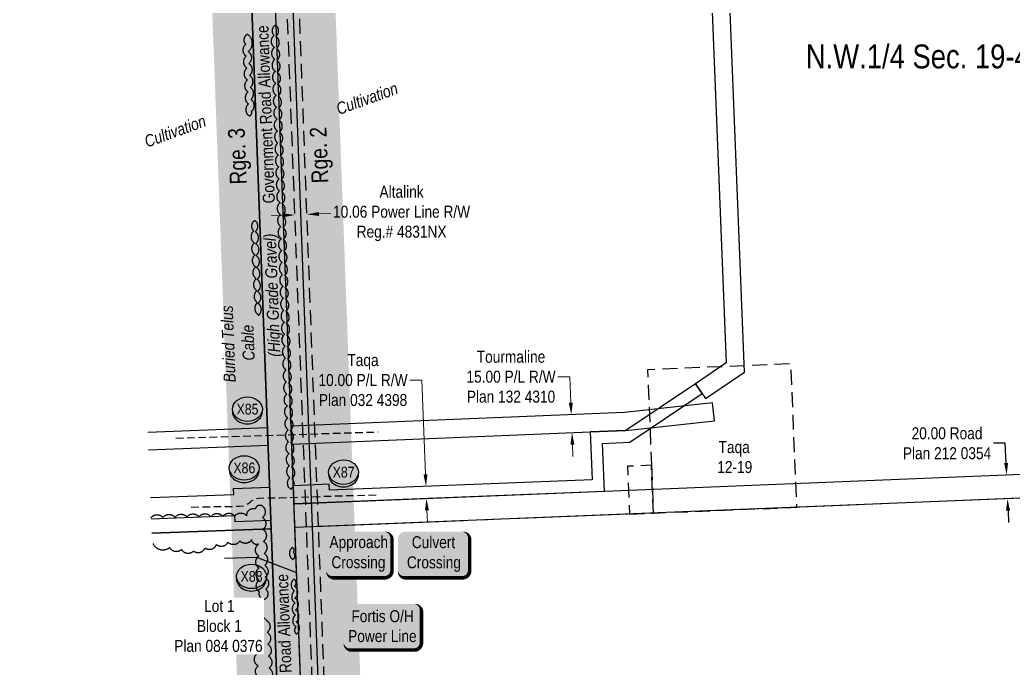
# Model space of a CAD drawing. Extents: x 670596 to 687743, y 5824540 to 5836613.
# Drawn here: x 683199 to 684029, y 5834702 to 5835244 of the extents above; entities that cross this region are included whole.
import ezdxf
from ezdxf.enums import TextEntityAlignment as Align

# ---------------------------------------------------------------- set-up
doc = ezdxf.new("R2010")
doc.units = 0
doc.header["$LTSCALE"] = 5
doc.header["$PDSIZE"] = 0.5
for name, pattern in [('0', [1, 1, 0]), ('foc-ACCESSROAD', [3.75, 2.5, -1.25]), ('foc-FLOWLINE', [3.75, 2.5, -1.25]), ('foc-QUARTERLINE', [33, 25, -3, 2, -3]), ('UG_PIPE', [1.875, 1.25, -0.625])]:
    doc.linetypes.add(name, pattern=pattern)
doc.layers.get('Defpoints').update_dxf_attribs({"color": 9})
for name, color, linetype in [('AS-PIPE-UG', 44, 'UG_PIPE'), ('AS-POWER', 104, 'foc-POWER'), ('AS-POWER-T', 104, 'Continuous'), ('AS-ROADS', 254, 'Continuous'), ('AS-TELEPHONE', 224, 'foc-TEL'), ('AS-TELEPHONE-T', 224, 'Continuous'), ('C-SYMBOL', 7, 'Continuous'), ('CG-NOTES', 7, 'Continuous'), ('D-TXT', 6, 'Continuous'), ('F-AR', 190, 'foc-ACCESSROAD'), ('F-EZE', 190, 'foc-FLOWLINE'), ('F-RW', 190, 'Continuous'), ('F-WS', 190, 'foc-ACCESSROAD'), ('L-QSEC', 8, 'foc-QUARTERLINE'), ('L-ROAD-T', 7, 'Continuous'), ('L-SEC', 7, 'Continuous'), ('L-TITLEDB', 4, 'Continuous'), ('L-TITLEDB-T', 4, 'Continuous'), ('P-BUFFER-H 30m', 51, 'Continuous'), ('P-CROSSINGS', 250, 'Continuous'), ('T-BUSH', 110, '0')]:
    doc.layers.add(name, color=color, linetype=linetype)
for name, color, linetype, lineweight in [('F-EZE-T', 190, 'Continuous', 9), ('F-RW-T', 190, 'Continuous', 9), ('F-WS-T', 190, 'Continuous', 9), ('T-TEXT', 48, 'Continuous', 18)]:
    doc.layers.add(name, color=color, linetype=linetype, lineweight=lineweight)
doc.layers.add('P-PROPOSED-WL4', color=7, linetype='Continuous', true_color=0x5b5bc8)
doc.styles.add('175L', font='ARIALN.TTF', dxfattribs={"height": 20})
doc.styles.add('80', font='ARIALN.TTF', dxfattribs={"height": 10})
doc.styles.add('80CG', font='ARIALN.TTF', dxfattribs={"height": 10})
doc.styles.add('80L', font='ARIALN.TTF', dxfattribs={"height": 10})
doc.styles.add('80LS', font='ARIALNI.TTF', dxfattribs={"height": 10})
doc.styles.add('Crossing', font='ARIALN.TTF', dxfattribs={"height": 10})
doc.styles.add('foc-LtypeFont', font='ARIALN.TTF', dxfattribs={"height": 7.35})
doc.linetypes.add('foc-POWER', pattern='A,6,-1,["P",foc-LtypeFont,S=0.2,R=0,X=-0.625,Y=-0.75],-1.24,4', length=12.24)
doc.linetypes.add('foc-TEL', pattern='A,2,-1,["T",foc-LtypeFont,S=0.2,R=0,X=-0.425,Y=-0.75],-1.24,8', length=12.24)
doc.linetypes.add('foc-TEL-NOLINE', pattern='A,0,-2,["T",foc-LtypeFont,S=0.2,R=0,X=-0.425,Y=-0.75],-10.24', length=12.24)
doc.dimstyles.new('Compass 5 000', dxfattribs={"dimscale": 5, "dimtxt": 9, "dimasz": 2, "dimexe": 0.2, "dimexo": 0.0625, "dimgap": 0.5, "dimtad": 0, "dimtih": 1, "dimtoh": 1, "dimzin": 0, "dimdsep": 46, "dimtxsty": '80CG', "dimcen": 0.1, "dimse1": 1, "dimse2": 1, "dimclrd": 256, "dimclrt": 256, "dimaunit": 1, "dimadec": 4, "dimazin": 0, "dimtfac": 0.06, "dimtofl": 0, "dimtmove": 0, "dimatfit": 1, "dimfxl": 0.2, "dimtolj": 1, "dimtzin": 0, "dimlwd": -1, "dimarcsym": 0})

# ---------------------------------------------------------------- blocks, each defined once
blk = doc.blocks.new('*D385')
at = {"layer": 'Defpoints', "color": 0, "transparency": 16777216}
for p in [(683959.03, 5834861.21), (684023.84, 5834863.84), (683959.84, 5834841.23)]:
    blk.add_point(p, dxfattribs=at)
at = {"layer": 'L-TITLEDB-T', "transparency": 16777216}
for p, q in [((684022.77, 5834890.21), (684012.77, 5834890.21)), ((684023.43, 5834873.83), (684022.77, 5834890.21)), ((684025.05, 5834833.86), (684025.45, 5834823.87))]:
    blk.add_line(p, q, dxfattribs=at)
for points in [[(684025.1, 5834873.9), (684021.76, 5834873.76), (684023.84, 5834863.84)], [(684026.71, 5834833.93), (684023.38, 5834833.79), (684024.64, 5834843.85)]]:
    blk.add_solid(points, dxfattribs=at)
at = {"layer": 'L-TITLEDB-T', "transparency": 16777216, "insert": (683974.04, 5834890.21), "char_height": 10, "attachment_point": 5, "style": '80CG'}
blk.add_mtext('\\A1;20.00 Road\\PPlan 212 0354', dxfattribs=at)
blk = doc.blocks.new('*D440')
at = {"layer": 'Defpoints', "color": 0, "transparency": 16777216}
for p in [(683659.95, 5834914.13), (683464.95, 5834906.16), (683465.56, 5834891.18)]:
    blk.add_point(p, dxfattribs=at)
at = {"layer": 'F-RW-T', "transparency": 16777216}
for p, q in [((683658.65, 5834945.87), (683648.65, 5834945.87)), ((683659.54, 5834924.12), (683658.65, 5834945.87)), ((683660.97, 5834889.15), (683661.38, 5834879.16))]:
    blk.add_line(p, q, dxfattribs=at)
for points in [[(683661.2, 5834924.19), (683657.87, 5834924.05), (683659.95, 5834914.13)], [(683662.63, 5834889.22), (683659.3, 5834889.09), (683660.56, 5834899.15)]]:
    blk.add_solid(points, dxfattribs=at)
at = {"layer": 'F-RW-T', "transparency": 16777216, "insert": (683609.56, 5834945.87), "char_height": 10, "attachment_point": 5, "style": '80CG'}
blk.add_mtext('\\A1;Tourmaline\\P15.00 P/L R/W\\PPlan 132 4310', dxfattribs=at)
blk = doc.blocks.new('*D441')
at = {"layer": 'Defpoints', "color": 0, "transparency": 16777216}
for p in [(683498.15, 5834852.59), (683538.49, 5834854.2), (683498.55, 5834842.58)]:
    blk.add_point(p, dxfattribs=at)
at = {"layer": 'F-RW-T', "transparency": 16777216}
for p, q in [((683534.94, 5834943.05), (683524.94, 5834943.05)), ((683538.09, 5834864.19), (683534.94, 5834943.05)), ((683539.29, 5834834.2), (683539.69, 5834824.21))]:
    blk.add_line(p, q, dxfattribs=at)
for points in [[(683539.76, 5834864.26), (683536.42, 5834864.13), (683538.49, 5834854.2)], [(683540.95, 5834834.27), (683537.62, 5834834.14), (683538.89, 5834844.19)]]:
    blk.add_solid(points, dxfattribs=at)
at = {"layer": 'F-RW-T', "transparency": 16777216, "insert": (683485.86, 5834943.05), "char_height": 10, "attachment_point": 5, "style": '80CG'}
blk.add_mtext('\\A1;Taqa\\P10.00 P/L R/W\\PPlan 032 4398', dxfattribs=at)
blk = doc.blocks.new('*U829')
h = blk.add_hatch(color=59)
edge = h.paths.add_edge_path()
edge.add_line((-21.5, -20), (21.5, -20))
edge.add_arc((21.5, -14), 6, 270, 360)
edge.add_line((27.5, -14), (27.5, 12.5))
edge.add_arc((21.5, 12.5), 6, 0, 90)
edge.add_line((21.5, 18.5), (-21.5, 18.5))
edge.add_arc((-21.5, 12.5), 6, 90, 180)
edge.add_line((-27.5, 12.5), (-27.5, -14))
edge.add_arc((-21.5, -14), 6, 180, 270)
at = {"color": 1, "flags": 128}
blk.add_lwpolyline([(-54.35, 29.81, 0, 7.5, 0), (0, 0, 0, 0, 0)], format="xyseb", dxfattribs=at)
blk.add_lwpolyline([(-21.5, -20, 3, 3, 0), (21.5, -20, 3, 3, 0.414214), (27.5, -14, 3, 3, 0), (27.5, 12.5, 3, 0, 0.414214), (21.5, 18.5, 0, 0, 0), (-21.5, 18.5, 0, 0, 0.414214), (-27.5, 12.5, 0, 0, 0), (-27.5, -14, 0, 3, 0.414214)], format="xyseb", close=True, dxfattribs=at)
at = {"color": 1, "style": '80'}
blk.add_attdef('ENTER_TEXT_001', (-36.68, -4.99), '', height=10, dxfattribs=at)
blk = doc.blocks.new('*U487')
h = blk.add_hatch(color=254)
edge = h.paths.add_edge_path()
edge.add_line((-24, -20), (24, -20))
edge.add_arc((24, -14), 6, 270, 360)
edge.add_line((30, -14), (30, 12.5))
edge.add_arc((24, 12.5), 6, 0, 90)
edge.add_line((24, 18.5), (-24, 18.5))
edge.add_arc((-24, 12.5), 6, 90, 180)
edge.add_line((-30, 12.5), (-30, -14))
edge.add_arc((-24, -14), 6, 180, 270)
at = {"color": 160, "flags": 128}
blk.add_lwpolyline([(-24, -20, 3, 3, 0), (24, -20, 3, 3, 0.414214), (30, -14, 3, 3, 0), (30, 12.5, 3, 0, 0.414214), (24, 18.5, 0, 0, 0), (-24, 18.5, 0, 0, 0.414214), (-30, 12.5, 0, 0, 0), (-30, -14, 0, 3, 0.414214)], format="xyseb", close=True, dxfattribs=at)
at = {"color": 160, "style": '80'}
blk.add_attdef('ENTER_TEXT_001', (-26.85, -4.92), '', height=10, dxfattribs=at)
blk = doc.blocks.new('*U518')
h = blk.add_hatch(color=255)
edge = h.paths.add_edge_path()
edge.add_line((-26.5, -20), (26.5, -20))
edge.add_arc((26.5, -14), 6, 270, 360)
edge.add_line((32.5, -14), (32.5, 12.5))
edge.add_arc((26.5, 12.5), 6, 0, 90)
edge.add_line((26.5, 18.5), (-26.5, 18.5))
edge.add_arc((-26.5, 12.5), 6, 90, 180)
edge.add_line((-32.5, 12.5), (-32.5, -14))
edge.add_arc((-26.5, -14), 6, 180, 270)
at = {"color": 104, "flags": 128}
blk.add_lwpolyline([(-83.79, 49.59, 0, 7.5, 0), (0, 0, 0, 0, 0)], format="xyseb", dxfattribs=at)
blk.add_lwpolyline([(-26.5, -20, 3, 3, 0), (26.5, -20, 3, 3, 0.414214), (32.5, -14, 3, 3, 0), (32.5, 12.5, 3, 0, 0.414214), (26.5, 18.5, 0, 0, 0), (-26.5, 18.5, 0, 0, 0.414214), (-32.5, 12.5, 0, 0, 0), (-32.5, -14, 0, 3, 0.414214)], format="xyseb", close=True, dxfattribs=at)
at = {"color": 104, "style": '80'}
blk.add_attdef('ENTER_TEXT_001', (-26.85, -4.92), '', height=10, dxfattribs=at)
blk = doc.blocks.new('*D506')
at = {"layer": 'Defpoints', "color": 0, "transparency": 16777216}
for p in [(683428.78, 5835084.85), (683438.84, 5835085.24), (683438.97, 5835081.62)]:
    blk.add_point(p, dxfattribs=at)
at = {"layer": 'F-EZE-T', "transparency": 16777216}
for p, q in [((683448.97, 5835082.01), (683458.96, 5835082.39)), ((683418.93, 5835080.85), (683408.94, 5835080.47))]:
    blk.add_line(p, q, dxfattribs=at)
for points in [[(683418.87, 5835082.52), (683418.99, 5835079.19), (683428.92, 5835081.24)], [(683448.9, 5835083.67), (683449.03, 5835080.34), (683438.97, 5835081.62)]]:
    blk.add_solid(points, dxfattribs=at)
at = {"layer": 'F-EZE-T', "transparency": 16777216, "insert": (683518.1, 5835082.39), "char_height": 10, "attachment_point": 5, "style": '80CG'}
blk.add_mtext('\\A1;Altalink\\P10.06 Power Line R/W\\PReg.# 4831NX', dxfattribs=at)
blk = doc.blocks.new('xing2')
h = blk.add_hatch(color=50)
h.dxf.hatch_style = 1
edge = h.paths.add_edge_path()
edge.add_ellipse((0, 0), major_axis=(-12.5, 0), ratio=0.816297, start_angle=0, end_angle=360)
h = blk.add_hatch(color=250)
h.dxf.hatch_style = 1
edge = h.paths.add_edge_path()
edge.add_ellipse((0, -2.05), major_axis=(-12.5, 0), ratio=0.816297, start_angle=0, end_angle=180)
edge.add_line((12.5, -2.05), (12.5, 0))
edge.add_ellipse((0, 0), major_axis=(-12.5, 0), ratio=0.816297, start_angle=0, end_angle=180, ccw=False)
edge.add_line((-12.5, 0), (-12.5, -2.05))
at = {"color": 250}
blk.add_ellipse((0, 0), major_axis=(-12.5, 0), ratio=0.816297, dxfattribs=at)
blk.add_ellipse((0, -2.05), major_axis=(-12.5, 0), ratio=0.816297, start_param=0, end_param=3.141593, dxfattribs=at)
at = {"color": 250, "style": 'Crossing'}
blk.add_attdef('CROSSING', text='', height=9, dxfattribs=at).set_placement((0.09, 0.02), align=Align.MIDDLE_CENTER)
at = {"color": 250, "style": 'Crossing', "flags": 1}
for tag, p in [('OWNER', (0.09, -12.49)), ('DESCRIPTION', (0.09, -25.77)), ('LOCATION', (0.09, -39.3)), ('DWG_REF', (0.09, -52.84))]:
    blk.add_attdef(tag, text='', height=9, dxfattribs=at).set_placement(p, align=Align.MIDDLE_CENTER)

msp = doc.modelspace()

# ---------------------------------------------------------------- hatches: boundary and pattern name
at = {"layer": 'P-BUFFER-H 30m'}
h = msp.add_hatch(color=256, dxfattribs=at)
h.dxf.hatch_style = 1
edge = h.paths.add_edge_path()
edge.add_line((677190.88, 5826034.364), (676987.84, 5826027.225))
edge.add_line((676987.84, 5826027.225), (676988.351, 5826011.208))
edge.add_arc((676938.382, 5826009.615), 49.994, -120.521047, 1.826075, ccw=False)
edge.add_line((676912.993, 5825966.548), (676909.934, 5825968.352))
edge.add_arc((676935.324, 5826011.418), 49.994, 181.826075, 239.478953, ccw=False)
edge.add_line((676885.355, 5826009.825), (676883.222, 5826076.736))
edge.add_arc((676933.19, 5826078.329), 49.994, 92.013805, 181.826075, ccw=False)
edge.add_line((676931.434, 5826128.292), (677186.782, 5826137.271))
edge.add_line((677186.782, 5826137.271), (677172.574, 5826493.957))
edge.add_arc((677222.529, 5826495.947), 49.994, 182.217236, 182.280935, ccw=False)
edge.add_line((677172.572, 5826494.013), (677161.576, 5826778.028))
edge.add_arc((677211.532, 5826779.962), 49.994, 133.32201, 182.217236, ccw=False)
edge.add_line((677177.232, 5826816.333), (677158.55, 5827298.559))
edge.add_line((677158.55, 5827298.559), (677123.328, 5828102.041))
edge.add_line((677123.328, 5828102.041), (677088.029, 5828904.381))
edge.add_arc((677137.974, 5828906.578), 49.994, 92.094528, 182.519115, ccw=False)
edge.add_line((677136.147, 5828956.539), (677941.688, 5828985.999))
edge.add_line((677941.688, 5828985.999), (678795.39, 5829017.43))
edge.add_arc((678838.014, 5828991.303), 49.994, 92.178655, 148.493114, ccw=False)
edge.add_line((678836.113, 5829041.261), (679095.94, 5829051.145))
edge.add_line((679095.94, 5829051.145), (679103.038, 5829053.867))
edge.add_arc((679120.935, 5829007.187), 49.994, 92.18666, 110.977343, ccw=False)
edge.add_line((679119.028, 5829057.144), (679561.069, 5829074.022))
edge.add_arc((679566.877, 5829024.367), 49.994, 92.195397, 96.67124, ccw=False)
edge.add_line((679564.962, 5829074.324), (680316.807, 5829103.147))
edge.add_line((680316.807, 5829103.147), (680289.029, 5829852.071))
edge.add_line((680289.029, 5829852.071), (680264.054, 5830522.758))
edge.add_arc((680314.013, 5830524.619), 49.994, 133.258056, 182.132573, ccw=False)
edge.add_line((680279.753, 5830561.028), (680276.196, 5830656.553))
edge.add_line((680276.196, 5830656.553), (680246.213, 5831460.206))
edge.add_line((680246.213, 5831460.206), (680215.351, 5832284.366))
edge.add_arc((680265.309, 5832286.237), 49.994, 92.148626, 182.144523, ccw=False)
edge.add_line((680263.435, 5832336.196), (681068.877, 5832366.415))
edge.add_line((681068.877, 5832366.415), (681821.401, 5832394.716))
edge.add_line((681821.401, 5832394.716), (681805.598, 5832816.244))
edge.add_arc((681855.557, 5832818.117), 49.994, 143.113192, 182.146882, ccw=False)
edge.add_line((681815.571, 5832848.125), (681834.732, 5832873.657))
edge.add_arc((681874.718, 5832843.649), 49.994, 2.145927, 143.113192, ccw=False)
edge.add_line((681924.677, 5832845.521), (681941.401, 5832399.193))
edge.add_line((681941.401, 5832399.193), (682694.705, 5832426.985))
edge.add_line((682694.705, 5832426.985), (683448.059, 5832454.84))
edge.add_line((683448.059, 5832454.84), (683412.219, 5833411.237))
edge.add_arc((683462.178, 5833413.109), 49.994, 133.562272, 182.146115, ccw=False)
edge.add_line((683427.725, 5833449.336), (683406.047, 5834013.774))
edge.add_line((683406.047, 5834013.774), (683375.916, 5834817.728))
edge.add_line((683375.916, 5834817.728), (683345.977, 5835624.47))
edge.add_arc((683395.936, 5835626.324), 49.994, 92.287428, 182.125311, ccw=False)
edge.add_line((683393.941, 5835676.278), (684197.29, 5835708.367))
edge.add_line((684197.29, 5835708.367), (684908.467, 5835736.78))
edge.add_line((684908.467, 5835736.78), (684942.361, 5835811.073))
edge.add_arc((684987.845, 5835790.323), 49.994, 65.131456, 155.476492, ccw=False)
edge.add_line((685008.869, 5835835.681), (685028.667, 5835826.504))
edge.add_arc((685007.643, 5835781.146), 49.994, -16.068914, 65.131456, ccw=False)
edge.add_line((685055.684, 5835767.308), (685044.658, 5835729.031))
edge.add_line((685044.658, 5835729.031), (685314.688, 5835739.386))
edge.add_arc((685316.604, 5835689.429), 49.994, 34.222356, 92.196177, ccw=False)
edge.add_line((685357.942, 5835717.546), (685598.018, 5835364.582))
edge.add_line((685598.018, 5835364.582), (685834.75, 5835370.452))
edge.add_arc((685835.99, 5835320.474), 49.994, 2.198313, 91.420588, ccw=False)
edge.add_line((685885.947, 5835322.392), (685911.192, 5834664.749))
edge.add_line((685911.192, 5834664.749), (686635.77, 5834691.532))
edge.add_line((686635.77, 5834691.532), (686625.993, 5834943.667))
edge.add_line((686625.993, 5834943.667), (686625.603, 5834953.705))
edge.add_arc((686675.56, 5834955.642), 49.994, 92.288875, 182.220798, ccw=False)
edge.add_line((686673.563, 5835005.596), (687058.366, 5835020.976))
edge.add_arc((687098.555, 5834991.24), 49.994, 92.512715, 143.501535, ccw=False)
edge.add_line((687096.363, 5835041.186), (687099.36, 5835041.317))
edge.add_arc((687101.551, 5834991.372), 49.994, 2.512715, 92.512715, ccw=False)
edge.add_line((687151.497, 5834993.563), (687152.446, 5834971.929))
edge.add_arc((687102.501, 5834969.737), 49.994, -87.487492, 2.512715, ccw=False)
edge.add_line((687104.692, 5834919.791), (687096.429, 5834919.429))
edge.add_arc((687094.238, 5834969.375), 49.994, 272.288873, 272.512507, ccw=False)
edge.add_line((687096.234, 5834919.421), (686730.564, 5834904.805))
edge.add_line((686730.564, 5834904.805), (686741.01, 5834635.46))
edge.add_arc((686691.053, 5834633.523), 49.994, -87.779202, 2.220798, ccw=False)
edge.add_line((686692.991, 5834583.567), (686662.171, 5834582.372))
edge.add_arc((686660.234, 5834632.328), 49.994, 247.182957, 272.220798, ccw=False)
edge.add_line((686640.846, 5834586.246), (686635.568, 5834588.467))
edge.add_line((686635.568, 5834588.467), (685862.114, 5834559.877))
edge.add_arc((685860.267, 5834609.837), 49.994, 182.198313, 272.116949, ccw=False)
edge.add_line((685810.31, 5834607.919), (685785.041, 5835266.201))
edge.add_line((685785.041, 5835266.201), (685571.688, 5835260.91))
edge.add_arc((685570.449, 5835310.888), 49.994, 214.222356, 271.420588, ccw=False)
edge.add_line((685529.111, 5835282.771), (685289.298, 5835635.35))
edge.add_line((685289.298, 5835635.35), (685002.226, 5835624.341))
edge.add_line((685002.226, 5835624.341), (684975.431, 5835623.27))
edge.add_arc((684973.435, 5835673.224), 49.994, 229.837958, 272.287782, ccw=False)
edge.add_line((684941.192, 5835635.018), (684201.401, 5835605.462))
edge.add_line((684201.401, 5835605.462), (683450.853, 5835575.482))
edge.add_line((683450.853, 5835575.482), (683478.831, 5834821.566))
edge.add_line((683478.831, 5834821.566), (683508.96, 5834017.677))
edge.add_line((683508.96, 5834017.677), (683532.192, 5833412.794))
edge.add_arc((683482.235, 5833410.876), 49.994, -46.495355, 2.199485, ccw=False)
edge.add_line((683516.651, 5833374.614), (683552.96, 5832405.714))
edge.add_arc((683503.001, 5832403.842), 49.994, -87.882475, 2.146115, ccw=False)
edge.add_line((683504.848, 5832353.882), (682698.506, 5832324.068))
edge.add_line((682698.506, 5832324.068), (681892.271, 5832294.323))
edge.add_arc((681890.428, 5832344.283), 49.994, 264.056445, 272.112898, ccw=False)
edge.add_arc((681876.342, 5832343.751), 49.994, 272.153947, 280.265865, ccw=False)
edge.add_line((681878.221, 5832293.793), (681072.743, 5832263.5))
edge.add_line((681072.743, 5832263.5), (680320.249, 5832235.268))
edge.add_line((680320.249, 5832235.268), (680349.128, 5831464.053))
edge.add_line((680349.128, 5831464.053), (680379.111, 5830660.389))
edge.add_line((680379.111, 5830660.389), (680384.182, 5830524.23))
edge.add_arc((680334.223, 5830522.37), 49.994, -46.742123, 2.132739, ccw=False)
edge.add_line((680368.483, 5830485.96), (680391.945, 5829855.896))
edge.add_line((680391.945, 5829855.896), (680421.685, 5829054.073))
edge.add_arc((680371.726, 5829052.22), 49.994, -87.804603, 2.124156, ccw=False)
edge.add_line((680373.641, 5829002.263), (679575.799, 5828971.677))
edge.add_arc((679569.977, 5829021.331), 49.994, 272.18666, 276.686638, ccw=False)
edge.add_line((679571.885, 5828971.373), (679131.72, 5828954.566))
edge.add_line((679131.72, 5828954.566), (679124.618, 5828951.844))
edge.add_arc((679106.72, 5828998.524), 49.994, 272.178655, 290.977343, ccw=False)
edge.add_line((679108.621, 5828948.566), (678884.632, 5828940.045))
edge.add_arc((678841.974, 5828966.116), 49.994, 272.108492, 328.568358, ccw=False)
edge.add_line((678843.813, 5828916.156), (677945.465, 5828883.082))
edge.add_line((677945.465, 5828883.082), (677193.263, 5828855.571))
edge.add_line((677193.263, 5828855.571), (677226.216, 5828106.56))
edge.add_line((677226.216, 5828106.56), (677261.444, 5827302.934))
edge.add_arc((677211.498, 5827300.745), 49.994, 2.218614, 2.510029, ccw=False)
edge.add_line((677261.454, 5827302.68), (677281.716, 5826779.679))
edge.add_arc((677231.76, 5826777.743), 49.994, -46.679478, 2.218614, ccw=False)
edge.add_line((677266.06, 5826741.371), (677275.481, 5826498.026))
edge.add_line((677275.481, 5826498.026), (677306.827, 5825711.068))
edge.add_line((677306.827, 5825711.068), (677315.471, 5825699.601))
edge.add_arc((677275.552, 5825669.505), 49.994, 1.988412, 37.013358, ccw=False)
edge.add_line((677325.515, 5825671.239), (677327.417, 5825616.478))
edge.add_arc((677277.453, 5825614.743), 49.994, -88.099944, 1.988412, ccw=False)
edge.add_line((677279.111, 5825564.777), (677258.016, 5825564.077))
edge.add_arc((677256.359, 5825614.043), 49.994, 181.98998, 271.900056, ccw=False)
edge.add_line((677206.395, 5825612.307), (677206.156, 5825619.185))
edge.add_line((677206.156, 5825619.185), (676448.534, 5825593.112))
edge.add_line((676448.534, 5825593.112), (675621.606, 5825565.447))
edge.add_line((675621.606, 5825565.447), (674813.811, 5825535.401))
edge.add_line((674813.811, 5825535.401), (674006.072, 5825504.83))
edge.add_line((674006.072, 5825504.83), (673985.967, 5825504.069))
edge.add_arc((673984.076, 5825554.027), 49.994, 271.847905, 272.16748, ccw=False)
edge.add_line((673985.688, 5825504.06), (673184.703, 5825478.217))
edge.add_line((673184.703, 5825478.217), (672384.069, 5825452.353))
edge.add_line((672384.069, 5825452.353), (672364.028, 5825451.705))
edge.add_line((672364.028, 5825451.705), (671562.255, 5825423.567))
edge.add_line((671562.255, 5825423.567), (671405.716, 5825418.102))
edge.add_line((671405.716, 5825418.102), (671360.474, 5825352.878))
edge.add_line((671360.474, 5825352.878), (671368.43, 5825306.565))
edge.add_line((671368.43, 5825306.565), (671377.864, 5825268.225))
edge.add_line((671377.864, 5825268.225), (671395.798, 5825272.31))
edge.add_arc((671406.901, 5825223.564), 49.994, 6.188841, 102.831332, ccw=False)
edge.add_line((671456.604, 5825228.954), (671457.842, 5825217.538))
edge.add_line((671457.842, 5825217.538), (671465.055, 5825159.957))
edge.add_line((671465.055, 5825159.957), (671491.712, 5825126.618))
edge.add_arc((671452.666, 5825095.397), 49.994, 1.309193, 38.645258, ccw=False)
edge.add_line((671502.646, 5825096.54), (671503.523, 5825058.17))
edge.add_arc((671453.542, 5825057.028), 49.994, -32.601957, 1.309193, ccw=False)
edge.add_line((671495.659, 5825030.091), (671398.31, 5824877.882))
edge.add_arc((671356.193, 5824904.819), 49.994, 193.727388, 327.398043, ccw=False)
edge.add_arc((671355.09, 5824908.662), 49.994, 147.398016, 198.310676, ccw=False)
edge.add_line((671312.974, 5824935.599), (671400.193, 5825071.97))
edge.add_line((671400.193, 5825071.97), (671400.095, 5825076.287))
edge.add_line((671400.095, 5825076.287), (671375.283, 5825107.317))
edge.add_arc((671414.33, 5825138.538), 49.994, 187.140394, 218.645258, ccw=False)
edge.add_line((671364.724, 5825132.324), (671361.401, 5825158.85))
edge.add_line((671361.401, 5825158.85), (671349.952, 5825156.242))
edge.add_arc((671338.849, 5825204.987), 49.994, 193.822991, 282.831332, ccw=False)
edge.add_line((671290.303, 5825193.043), (671268.001, 5825283.686))
edge.add_arc((671319.46, 5825296.347), 52.994, 189.747991, 193.822991, ccw=False)
edge.add_line((671267.231, 5825287.374), (671255.511, 5825355.596))
edge.add_arc((671307.74, 5825364.568), 52.994, 145.253591, 189.747991, ccw=False)
edge.add_line((671264.195, 5825394.772), (671336.235, 5825498.63))
edge.add_arc((671377.314, 5825470.137), 49.994, 91.999391, 145.253591, ccw=False)
edge.add_line((671375.57, 5825520.1), (671558.652, 5825526.492))
edge.add_line((671558.652, 5825526.492), (672360.486, 5825554.632))
edge.add_arc((672362.239, 5825504.669), 49.994, 91.85035, 92.009966, ccw=False)
edge.add_line((672360.625, 5825554.636), (672380.743, 5825555.286))
edge.add_line((672380.743, 5825555.286), (673181.379, 5825581.151))
edge.add_line((673181.379, 5825581.151), (673982.227, 5825606.989))
edge.add_line((673982.227, 5825606.989), (674002.177, 5825607.744))
edge.add_line((674002.177, 5825607.744), (674809.949, 5825638.317))
edge.add_line((674809.949, 5825638.317), (675617.882, 5825668.367))
edge.add_arc((675619.741, 5825618.408), 49.994, 91.916118, 92.130078, ccw=False)
edge.add_line((675618.069, 5825668.374), (676445.042, 5825696.04))
edge.add_line((676445.042, 5825696.04), (677203.317, 5825722.136))
edge.add_line((677203.317, 5825722.136), (677190.88, 5826034.364))
at = {"layer": 'P-PROPOSED-WL4'}
h = msp.add_hatch(color=256, dxfattribs=at)
h.dxf.hatch_style = 1
h.paths.add_polyline_path([(678776.296, 5828963.673), (678841.971, 5828966.182), (678841.125, 5828988.417), (679106.688, 5828998.52), (679121.511, 5829004.203), (679569.887, 5829021.324), (679569.882, 5829021.477), (680371.726, 5829052.22), (680341.986, 5829854.036), (680317.122, 5830521.733), (680334.223, 5830522.37), (680329.152, 5830658.525), (680299.169, 5831462.182), (680268.419, 5832283.352), (681070.864, 5832313.458), (681876.342, 5832343.751), (681858.595, 5832817.167), (681872.038, 5832835.08), (681890.428, 5832344.283), (682696.659, 5832374.028), (683503.001, 5832403.842), (683472.74, 5833211.369), (683442.117, 5834015.03), (683432.361, 5834275.239), (683449.254, 5834275.872), (683428.872, 5834819.712), (683399.237, 5835618.269), (683396.239, 5835618.158), (683425.874, 5834819.601), (683446.144, 5834278.757), (683429.251, 5834278.124), (683439.12, 5834014.917), (683469.906, 5833211.408), (683499.891, 5832406.729), (682696.548, 5832377.025), (681893.313, 5832347.391), (681874.718, 5832843.649), (681855.557, 5832818.117), (681873.232, 5832346.636), (681070.751, 5832316.456), (680265.309, 5832286.237), (680296.172, 5831462.07), (680326.155, 5830658.414), (680331.114, 5830525.256), (680314.013, 5830524.619), (680338.988, 5829853.924), (680368.617, 5829055.102), (679566.787, 5829024.36), (679566.792, 5829024.207), (679120.901, 5829007.182), (679106.077, 5829001.498), (678838.014, 5828991.3), (678838.86, 5828969.065), (678776.238, 5828966.688)])

# ---------------------------------------------------------------- linework, layer by layer
at = {"layer": 'AS-PIPE-UG', "flags": 128}
for points in [[(683329.468, 5834894.512), (683413.971, 5834897.133), (683498.474, 5834899.754)], [(683342.325, 5834836.928), (683382.862, 5834837.621), (683385.97, 5834838.01), (683388.107, 5834838.786), (683390.34, 5834840.048), (683391.797, 5834841.213), (683392.671, 5834841.989), (683395.196, 5834843.348), (683396.071, 5834843.93), (683398.401, 5834844.416), (683416.424, 5834844.747), (683462.547, 5834846.194), (683499.343, 5834847.234)]]:
    msp.add_lwpolyline(points, dxfattribs=at)
at = {"layer": 'AS-POWER', "flags": 128}
for points in [[(683524.424, 5832287.382), (683520.575, 5832387.296), (683489.869, 5833212.1), (683459.001, 5834015.805), (683402.431, 5835532.088)], [(683443.642, 5834820.26), (683419.954, 5835458.511)], [(683473.769, 5834016.358), (683443.64, 5834820.265)], [(683369.957, 5834794.203), (683396.694, 5834795.069), (683430.283, 5834782.071)]]:
    msp.add_lwpolyline(points, dxfattribs=at)
at = {"layer": 'AS-ROADS', "const_width": 6.999, "flags": 128}
msp.add_lwpolyline([(683382.94, 5835722.572), (683387.224, 5835631.895), (683433.222, 5834416.137), (683459.711, 5833731.661), (683492.251, 5832911.333), (683511.05, 5832397.649)], dxfattribs=at)
at = {"layer": 'AS-TELEPHONE', "linetype": 'foc-TEL-NOLINE', "flags": 128}
msp.add_lwpolyline([(683426.047, 5834363.587), (683408.982, 5834818.71), (683379.157, 5835622.351)], dxfattribs=at)
at = {"layer": 'F-AR', "flags": 128}
msp.add_lwpolyline([(683708.608, 5834831.047), (683728.589, 5834831.856), (683726.97, 5834871.818), (683706.989, 5834871.009)], close=True, dxfattribs=at)
at = {"layer": 'F-EZE', "flags": 128}
for points in [[(683438.616, 5834820.074), (683412.176, 5835532.469)], [(683448.668, 5834820.447), (683422.227, 5835532.871)], [(683468.743, 5834016.17), (683438.614, 5834820.077)], [(683478.795, 5834016.547), (683448.666, 5834820.454)]]:
    msp.add_lwpolyline(points, dxfattribs=at)
at = {"layer": 'F-RW', "flags": 128}
for points in [[(683766.335, 5835538.038), (683789.364, 5834957.384), (683763.683, 5834940.064), (683772.07, 5834927.629), (683804.681, 5834949.623), (683781.327, 5835538.636), (683777.571, 5835633.353), (683762.579, 5835632.754)], [(683428.124, 5834839.755), (683687.698, 5834850.181), (683686.078, 5834890.15), (683708.894, 5834891.07), (683769.275, 5834931.775), (683763.683, 5834940.064), (683705.652, 5834900.963), (683675.68, 5834899.78), (683677.305, 5834859.743), (683457.739, 5834850.976), (683457.536, 5834855.988), (683427.561, 5834854.795)], [(683426.271, 5834889.567), (683675.68, 5834899.78), (683705.652, 5834900.963), (683779.647, 5834909.078), (683778.002, 5834923.99), (683704.521, 5834915.95), (683425.715, 5834904.554)]]:
    msp.add_lwpolyline(points, close=True, dxfattribs=at)
for points in [[(683306.067, 5834899.446), (683405.836, 5834903.51), (683406.429, 5834888.522), (683306.626, 5834884.461)], [(683308.104, 5834844.834), (683377.916, 5834847.491), (683377.715, 5834852.485), (683407.686, 5834853.679), (683408.723, 5834825.704), (683378.846, 5834824.513), (683378.645, 5834829.507), (683308.775, 5834826.85)]]:
    msp.add_lwpolyline(points, dxfattribs=at)
at = {"layer": 'F-WS', "flags": 128}
msp.add_lwpolyline([(683726.97, 5834871.818), (683728.589, 5834831.856), (683788.532, 5834834.285), (683848.476, 5834836.714), (683843.618, 5834956.601), (683723.731, 5834951.743)], close=True, dxfattribs=at)
at = {"layer": 'L-QSEC', "flags": 128}
for points in [[(684229.386, 5834852.148), (683428.872, 5834819.712)], [(683408.982, 5834818.71), (683309.219, 5834814.949)]]:
    msp.add_lwpolyline(points, dxfattribs=at)
at = {"layer": 'L-SEC', "flags": 128}
for points in [[(683379.157, 5835622.351), (683408.982, 5834818.71)], [(683428.872, 5834819.712), (683399.042, 5835623.446)], [(683408.982, 5834818.71), (683439.12, 5834014.917)], [(683459.001, 5834015.805), (683428.872, 5834819.712)]]:
    msp.add_lwpolyline(points, dxfattribs=at)
at = {"layer": 'L-TITLEDB', "flags": 128}
for points in [[(683428.263, 5834839.704), (684248.56, 5834872.941), (684249.37, 5834852.957), (684229.386, 5834852.148), (683428.872, 5834819.712)], [(683309.219, 5834814.949), (683408.982, 5834818.71), (683414.339, 5834673.918), (683314.618, 5834670.199)]]:
    msp.add_lwpolyline(points, dxfattribs=at)
at = {"layer": 'T-BUSH', "flags": 128}
for points in [[(683412.726, 5835239.856, 0.5205671), (683411.492, 5835231.277, 0.5205671), (683411.85, 5835221.285, 0.5205671), (683412.209, 5835211.293, 0.5205671), (683412.568, 5835201.3, 0.5205671), (683412.926, 5835191.308, 0.5205671), (683413.285, 5835181.316, 0.5205671), (683413.644, 5835171.323, 0.5205671), (683414.002, 5835161.331, 0.5205671), (683414.361, 5835151.339, 0.5205671), (683414.72, 5835141.346, 0.5205671), (683415.078, 5835131.354, 0.5205671), (683415.437, 5835121.362, 0.5205671), (683415.796, 5835111.369, 0.5205671), (683416.154, 5835101.377, 0.5205671), (683416.513, 5835091.385, 0.5205671), (683416.872, 5835081.392, 0.5205671), (683417.23, 5835071.4, 0.5205671), (683417.589, 5835061.408, 0.5205671), (683417.948, 5835051.415, 0.5205671), (683418.306, 5835041.423, 0.5205671), (683418.665, 5835031.431, 0.5205671), (683419.024, 5835021.438, 0.5205671), (683419.382, 5835011.446, 0.5205671), (683419.741, 5835001.454, 0.5205671), (683420.1, 5834991.461, 0.5205671), (683420.458, 5834981.469, 0.5205671), (683420.817, 5834971.477, 0.5205671), (683421.175, 5834961.484, 0.5205671), (683421.534, 5834951.492, 0.5205671), (683421.893, 5834941.5, 0.5205671), (683422.251, 5834931.508, 0.5205671), (683422.61, 5834921.515, 0.5205671), (683422.969, 5834911.523, 0.5205671), (683423.327, 5834901.531, 0.5205671), (683423.686, 5834891.538, 0.5205671), (683424.045, 5834881.546, 0.5205671), (683424.403, 5834871.554, 0.5205671), (683424.762, 5834861.561, 0.5205671), (683425.393, 5834851.912, 0.5205671), (683426.42, 5834860.801, 0.5205671), (683426.059, 5834870.793, 0.5205671), (683425.698, 5834880.785, 0.5205671), (683425.337, 5834890.778, 0.5205671), (683424.976, 5834900.77, 0.5205671), (683424.615, 5834910.762, 0.5205671), (683424.254, 5834920.754, 0.5205671), (683423.893, 5834930.747, 0.5205671), (683423.532, 5834940.739, 0.5205671), (683423.171, 5834950.731, 0.5205671), (683422.81, 5834960.723, 0.5205671), (683422.449, 5834970.716, 0.5205671), (683422.088, 5834980.708, 0.5205671), (683421.727, 5834990.7, 0.5205671), (683421.366, 5835000.692, 0.5205671), (683421.005, 5835010.685, 0.5205671), (683420.644, 5835020.677, 0.5205671), (683420.283, 5835030.669, 0.5205671), (683419.922, 5835040.661, 0.5205671), (683419.561, 5835050.654, 0.5205671), (683419.2, 5835060.646, 0.5205671), (683418.839, 5835070.638, 0.5205671), (683418.478, 5835080.63, 0.5205671), (683418.117, 5835090.623, 0.5205671), (683417.756, 5835100.615, 0.5205671), (683417.395, 5835110.607, 0.5205671), (683417.034, 5835120.599, 0.5205671), (683416.673, 5835130.592, 0.5205671), (683416.312, 5835140.584, 0.5205671), (683415.951, 5835150.576, 0.5205671), (683415.59, 5835160.568, 0.5205671), (683415.229, 5835170.56, 0.5205671), (683414.868, 5835180.553, 0.5205671), (683414.507, 5835190.545, 0.5205671), (683414.146, 5835200.537, 0.5205671), (683413.785, 5835210.529, 0.5205671), (683413.424, 5835220.522, 0.5205671), (683413.063, 5835230.514, 0.5205671)], [(683389.143, 5835232.25, 0.5205671), (683387.782, 5835223.981, 0.5205671), (683388.271, 5835213.995, 0.5205671), (683388.76, 5835204.008, 0.5205671), (683389.249, 5835194.021, 0.5205671), (683389.738, 5835184.034, 0.5205671), (683390.227, 5835174.047, 0.5205671), (683390.716, 5835164.061, 0.5205671), (683392.628, 5835167.879, 0.5205671), (683392.088, 5835177.864, 0.5205671), (683391.547, 5835187.848, 0.5205671), (683391.007, 5835197.832, 0.5205671), (683390.466, 5835207.816, 0.5205671), (683389.926, 5835217.8, 0.5205671)], [(683395.361, 5835076.536, 0.5205671), (683394.567, 5835067.779, 0.5205671), (683395.086, 5835057.794, 0.5205671), (683395.605, 5835047.808, 0.5205671), (683396.124, 5835037.823, 0.5205671), (683396.643, 5835027.838, 0.5205671), (683397.162, 5835017.853, 0.5205671), (683397.682, 5835007.867, 0.5205671), (683398.201, 5834997.882, 0.5205671), (683398.456, 5834997.273, 0.5205671), (683398.066, 5835007.264, 0.5205671), (683397.676, 5835017.255, 0.5205671), (683397.286, 5835027.247, 0.5205671), (683396.895, 5835037.238, 0.5205671), (683396.505, 5835047.229, 0.5205671), (683396.115, 5835057.22, 0.5205671), (683395.725, 5835067.211, 0.5205671)], [(683426.723, 5834803.064, 0.5205671), (683427.177, 5834793.076, 0.5205671), (683427.588, 5834799.053, 0.5205671)], [(683428.185, 5834776.706, 0.5205671), (683428.613, 5834766.717, 0.5205671), (683429.042, 5834756.727, 0.5205671), (683429.47, 5834746.737, 0.5205671), (683429.899, 5834736.748, 0.5205671), (683430.375, 5834730.769, 0.5205671), (683429.906, 5834740.757, 0.5205671), (683429.436, 5834750.745, 0.5205671), (683428.967, 5834760.732, 0.5205671), (683428.497, 5834770.72, 0.5205671)], [(683405.265, 5834742.161, -0.5205671), (683405.776, 5834732.176, -0.5205671), (683406.286, 5834722.19, -0.5205671), (683406.797, 5834712.204, -0.5205671), (683407.308, 5834702.219, -0.5205671), (683407.819, 5834692.233, -0.5205671), (683408.329, 5834682.247, -0.5205671), (683403.713, 5834677.295, -0.5205671), (683399.976, 5834684.269, -0.5205671), (683399.047, 5834694.225, -0.5205671), (683398.117, 5834704.18, -0.5205671), (683397.187, 5834714.136, -0.5205671), (683396.258, 5834724.091, -0.5205671), (683390.107, 5834730.443, -0.5205671), (683385.189, 5834737.058, -0.5205671), (683390.803, 5834742.03, -0.5205671)]]:
    msp.add_lwpolyline(points, format="xyb", close=True, dxfattribs=at)
msp.add_lwpolyline([(683308.685, 5834827.852, -0.5205671), (683318.682, 5834828.051, -0.5205671), (683328.679, 5834828.25, -0.5205671), (683338.676, 5834828.449, -0.5205671), (683348.672, 5834828.648, -0.5205671), (683358.669, 5834828.847, -0.5205671), (683368.666, 5834829.046, -0.5205671), (683378.663, 5834829.245, -0.5205671), (683388.66, 5834829.444, -0.5205671), (683396.086, 5834835.542, -0.5205671), (683401.302, 5834838.133, -0.5205671), (683401.771, 5834828.145, -0.5205671), (683402.239, 5834818.157, -0.5205671), (683402.707, 5834808.17, -0.5205671), (683403.175, 5834798.182, -0.5205671), (683403.643, 5834788.194, -0.5205671), (683404.111, 5834778.206, -0.5205671), (683404.58, 5834768.218, -0.5205671), (683403.639, 5834759.707, -0.5205671), (683399.357, 5834765.921, -0.5205671), (683399.138, 5834775.917, -0.5205671), (683398.918, 5834785.914, -0.5205671), (683398.699, 5834795.91, -0.5205671), (683398.48, 5834805.906, -0.5205671), (683392.827, 5834809.723, -0.5205671), (683382.885, 5834808.663, -0.5205671), (683372.942, 5834807.604, -0.5205671), (683363.193, 5834805.625, -0.5205671), (683353.662, 5834802.601, -0.5205671), (683344.091, 5834800.066, -0.5205671), (683334.193, 5834801.479, -0.5205671), (683324.323, 5834803.038, -0.5205671), (683310.369, 5834806.524, -0.5205671)], format="xyb", dxfattribs=at)

# ---------------------------------------------------------------- block references
at = {"layer": 'AS-POWER-T'}
ref = msp.add_blockref('*U518', (683502.224, 5834737.361), dxfattribs=dict(at, xscale=0.9996940109100588, yscale=0.9996940109100588, zscale=0.9996940109100588))
ref.add_attrib('ENTER_TEXT_001', 'Fortis O/H', (683476.13, 5834740.687), dxfattribs={"layer": '0', "color": 104, "height": 9.9969, "style": '80'})
ref.add_attrib('ENTER_TEXT_002', 'Power Line', (683473.389, 5834724.025), dxfattribs={"layer": '0', "color": 104, "height": 9.9969, "style": '80'})
at = {"layer": 'CG-NOTES'}
ref = msp.add_blockref('*U829', (683482.592, 5834797.739), dxfattribs=dict(at, xscale=0.998822180558433, yscale=0.998822180558433, zscale=0.998822180558433))
ref.add_attrib('ENTER_TEXT_001', 'Approach', (683457.802, 5834802.629), dxfattribs={"layer": '0', "color": 1, "height": 9.9882, "style": '80'})
ref.add_attrib('ENTER_TEXT_002', 'Crossing', (683459.448, 5834785.805), dxfattribs={"layer": '0', "color": 1, "height": 9.9882, "style": '80'})
ref = msp.add_blockref('*U487', (683545.016, 5834797.74), dxfattribs=dict(at, xscale=0.9998710000250061, yscale=0.9998710000250061, zscale=0.9998710000250061))
ref.add_attrib('ENTER_TEXT_001', 'Culvert', (683526.638, 5834802.543), dxfattribs={"layer": '0', "color": 160, "height": 9.9987, "style": '80'})
ref.add_attrib('ENTER_TEXT_002', 'Crossing', (683522.542, 5834785.701), dxfattribs={"layer": '0', "color": 160, "height": 9.9987, "style": '80'})
at = {"layer": 'P-CROSSINGS', "xscale": 0.9997520153760012, "yscale": 0.9997520153760012, "zscale": 0.9997520153760012}
for p, values in [((683389.208, 5834918.802), {'CROSSING': 'X85'}), ((683386.549, 5834869.652), {'CROSSING': 'X86'}), ((683469.554, 5834866.073), {'CROSSING': 'X87'}), ((683392.617, 5834778.916), {'CROSSING': 'X88'})]:
    msp.add_blockref('xing2', p, dxfattribs=at).add_auto_attribs(values)

# ---------------------------------------------------------------- texts
at = {"layer": 'AS-TELEPHONE-T', "insert": (683369.397, 5834941.335), "char_height": 9.99876, "attachment_point": 1, "rotation": 92.147233, "style": '175L'}
msp.add_mtext_dynamic_manual_height_columns('\\pi-0.3244;{\\fArial Narrow|b0|i1|c0|p34;Buried Telus \\P\\pi17.266;Cable}', width=63.12909, gutter_width=100, heights=[0], dxfattribs=at)
at = {"layer": 'C-SYMBOL', "color": 3, "style": '175L'}
msp.add_text('N.W.1/4 Sec. 19-42-2-W.5M.', height=19.99752, dxfattribs=at).set_placement((684003.081, 5835197.736), align=Align.BOTTOM_CENTER)
at = {"layer": 'D-TXT', "color": 3, "char_height": 13.9983, "attachment_point": 1, "rotation": 92.100959, "style": '80L'}
for s, width, insert in [('Rge. 3', 63.86109, (683374.602, 5835106.411)), ('Rge. 2', 73.75526, (683442.936, 5835107.368))]:
    msp.add_mtext_dynamic_manual_height_columns(s, width=width, gutter_width=47.5, heights=[0], dxfattribs=dict(at, insert=insert))
at = {"layer": 'F-WS-T', "insert": (683774.403, 5834892.041), "char_height": 9.99876, "attachment_point": 1, "style": '175L'}
msp.add_mtext_dynamic_manual_height_columns('\\pi8.6731;Taqa\\P\\pi7.5579;12-19', width=42.66358, gutter_width=100, heights=[0], dxfattribs=at)
at = {"layer": 'L-ROAD-T', "style": '80L'}
for p in [(683404.448, 5835165.271), (683420.892, 5834706.461)]:
    msp.add_text('Government Road Allowance', height=9.99876, rotation=92.125556, dxfattribs=at).set_placement(p, align=Align.MIDDLE_CENTER)
at = {"layer": 'T-TEXT', "style": '80LS'}
for s, rotation, p in [('Cultivation', 20, (683489.21, 5835178.563)), ('Cultivation', 20, (683328.804, 5835151.321)), ('(High Grade Gravel)', 92.125556, (683409.863, 5835014.06))]:
    msp.add_text(s, height=9.99876, rotation=rotation, dxfattribs=at).set_placement(p, align=Align.MIDDLE_CENTER)

# ---------------------------------------------------------------- dimensions: what is measured, and where the dimension line sits
at = {"layer": 'F-EZE-T'}
dim = msp.add_aligned_dim(p1=(683428.784, 5835084.85), p2=(683438.836, 5835085.236), distance=-3.614, text='Altalink\\P10.06 Power Line R/W\\PReg.# 4831NX', dimstyle='Compass 5 000', dxfattribs=at)
dim.commit()
dim.dimension.update_dxf_attribs({"geometry": '*D506', "text_midpoint": (683518.1, 5835082.392)})
at = {"layer": 'F-RW-T'}
for base, p1, p2, angle, text, picture, middle in [((683538.489, 5834854.2), (683498.55, 5834842.584), (683498.151, 5834852.59), 92.286535, 'Taqa\\P10.00 P/L R/W\\PPlan 032 4398', '*D441', (683485.855, 5834943.054)), ((683659.946, 5834914.128), (683465.559, 5834891.176), (683464.947, 5834906.158), 92.340622, 'Tourmaline\\P15.00 P/L R/W\\PPlan 132 4310', '*D440', (683609.562, 5834945.874))]:
    dim = msp.add_linear_dim(base=base, p1=p1, p2=p2, angle=angle, text=text, dimstyle='Compass 5 000', dxfattribs=at)
    dim.commit()
    dim.dimension.update_dxf_attribs({"geometry": picture, "text_midpoint": middle, "dimtype": 161})
at = {"layer": 'L-TITLEDB-T'}
dim = msp.add_linear_dim(base=(684023.835, 5834863.836), p1=(683959.842, 5834841.226), p2=(683959.032, 5834861.21), angle=92.320297, text='20.00 Road\\PPlan 212 0354', dimstyle='Compass 5 000', dxfattribs=at)
dim.commit()
dim.dimension.update_dxf_attribs({"geometry": '*D385', "text_midpoint": (683974.042, 5834890.21), "dimtype": 161})

# ---------------------------------------------------------------- next in the draw order: texts
at = {"layer": 'L-TITLEDB-T', "insert": (683327.568, 5834759.19), "char_height": 10, "attachment_point": 1, "style": '175L', "bg_fill": 3, "box_fill_scale": 1.2, "bg_fill_color": 256, "bg_fill_transparency": 0}
msp.add_mtext_dynamic_manual_height_columns('\\pi25.452;Lot 1\\P\\pi19.422;Block 1\\P\\pi0.48997;Plan 084 0376', width=73.44925, gutter_width=100, heights=[0], dxfattribs=at)

doc.saveas('drawing.dxf')
